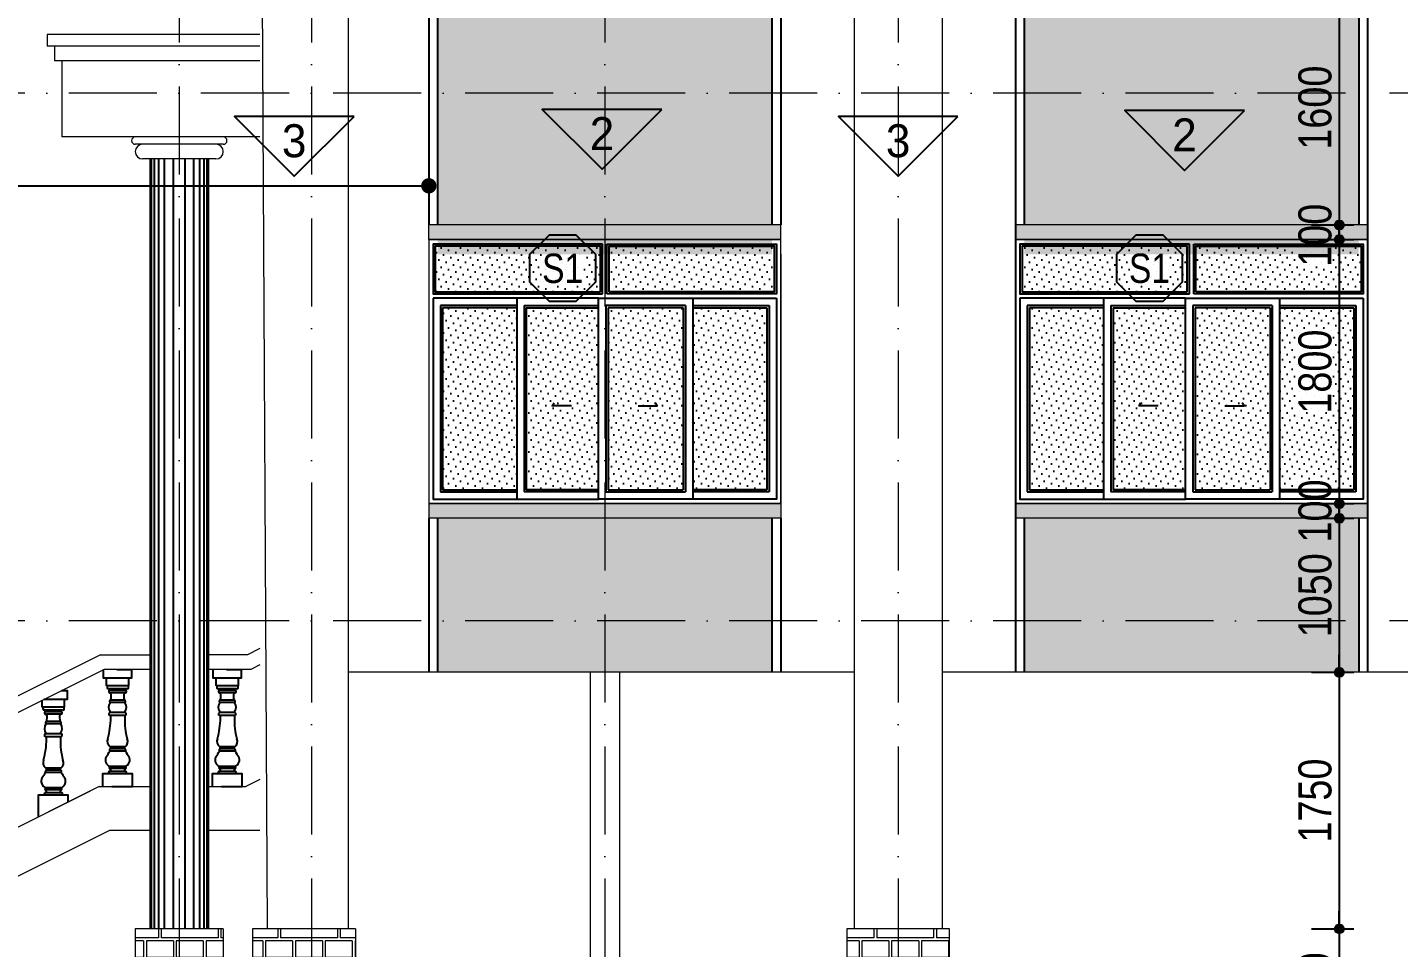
# Model space of a CAD drawing. Extents: x -1107188 to -523840, y 39692 to 514392.
# Drawn here: x -1049659 to -1040312, y 410774 to 417049 of the extents above; entities that cross this region are included whole.
import ezdxf
from ezdxf.enums import TextEntityAlignment as Align

# ---------------------------------------------------------------- set-up
doc = ezdxf.new("R2010")
doc.units = 0
doc.linetypes.add('ACAD_ISO10W100', pattern=[18, 12, -3, 0, -3])
doc.layers.get('DEFPOINTS').update_dxf_attribs({"linetype": 'CONTINUOUS'})
for name, color, linetype in [('DIM', 1, 'CONTINUOUS'), ('DOOR', 20, 'CONTINUOUS'), ('HACTH', 8, 'CONTINUOUS'), ('HATCH', 8, 'CONTINUOUS'), ('KINH 1', 142, 'CONTINUOUS'), ('TAGS', 60, 'CONTINUOUS'), ('TEXT', 7, 'CONTINUOUS')]:
    doc.layers.add(name, color=color, linetype=linetype)
for name, color, linetype, lineweight in [('HACHT', 8, 'CONTINUOUS', 5), ('NET-THAY', 2, 'CONTINUOUS', 13), ('TRUC', 24, 'CONTINUOUS', 0)]:
    doc.layers.add(name, color=color, linetype=linetype, lineweight=lineweight)
doc.styles.add('AVO', font='')
doc.styles.add('HEL-CONDENSE', font='')
doc.styles.add('VNI-HELVE-CONDENSEN', font='')
doc.styles.get('AVO').set_extended_font_data('VNI-Avo')
doc.styles.get('HEL-CONDENSE').set_extended_font_data('VNI-Helve-Condense')
doc.styles.get('VNI-HELVE-CONDENSEN').set_extended_font_data('VNI-Helve-Condense')
doc.dimstyles.new('D100', dxfattribs={"dimtxt": 225, "dimasz": 1.2, "dimexe": 100, "dimexo": 0, "dimgap": 50, "dimtad": 1, "dimdec": 0, "dimzin": 13, "dimdsep": 46, "dimtxsty": 'HEL-CONDENSE', "dimblk": 'D50', "dimcen": 0, "dimclrd": 1, "dimclre": 1, "dimclrt": 7, "dimadec": 0, "dimazin": 0, "dimtfac": 1, "dimtdec": 0, "dimtmove": 0, "dimatfit": 3, "dimldrblk": 'D50', "dimfxl": 1, "dimtolj": 1, "dimtzin": 13, "dimarcsym": 0})
pattern_1 = [(37.5, (-2374848.537, 181745.745), (-1.2000235, 36.7059928), [0, -28.956, 0, -32.385, 0, -30.95625]), (7.5, (-2374848.537, 181745.745), (33.7142462, 53.7618825), [0, -15.621, 0, -26.0985, 0, -10.00125]), (327.5, (-2374871.97, 181745.745), (59.3244278, 0.10778885), [0, -9.525, 0, -34.29, 0, -44.7675]), (317.5, (-2374871.97, 181745.745), (57.266734, 16.7196992), [0, -4.7625, 0, -22.479, 0, -25.7175])]
pattern_2 = [(82.5, (-2115125.566, 755289.09), (-70.350659, 65.896356), [0, -76, 0, -85, 0, -81.25]), (52.5, (-2115125.57, 755289.09), (-37.206876, 162.348986), [0, -41, 0, -68.5, 0, -26.25]), (12.5, (-2115169.05, 755245.605), (109.9014636, 110.301619), [0, -25, 0, -90, 0, -117.5]), (2.5, (-2115169.05, 755245.6), (75.252108, 137.313143), [0, -12.5, 0, -59, 0, -67.5])]
pattern_3 = [(180, (-2374848.54, 181445.75), (-3e-14, -270.968), [387.35, -19.05]), (180, (-2374848.54, 181331.45), (-3e-14, -270.968), [387.35, -19.05]), (180, (-2374950.14, 181310.26), (-3e-14, -270.968), [184.15, -19.05]), (180, (-2374950.14, 181195.96), (-3e-14, -270.968), [184.15, -19.05]), (270, (-2374848.54, 181445.75), (406.4, -7e-14), [114.3, -156.6672]), (270, (-2374829.5, 181445.75), (406.4, -7e-14), [114.3, -156.6672]), (270, (-2374950.14, 181310.26), (203.2, -4e-14), [114.3, -156.6672]), (270, (-2374931.09, 181310.26), (203.2, -4e-14), [114.3, -156.6672])]

# ---------------------------------------------------------------- blocks, each defined once
blk = doc.blocks.new('KH-CUADI')
at = {"layer": 'TAGS'}
blk.add_lwpolyline([(-124, 300), (-300, 124), (-300, -124), (-124, -300), (124, -300), (300, -124), (300, 124), (124, 300)], close=True, dxfattribs=at)
at = {"layer": 'TAGS', "style": 'VNI-HELVE-CONDENSEN'}
blk.add_attdef('D', text='', height=300, dxfattribs=at).set_placement((0, 0), align=Align.MIDDLE)
blk = doc.blocks.new('A$C11FB6725')
at = {"layer": 'KINH 1'}
h = blk.add_hatch(dxfattribs=at)
h.set_pattern_fill('DOTS', color=256, scale=750, angle=45, style=0)
h.set_pattern_definition([(45, (0, 0), (-16.5728, 49.71845), [0, -46.875])])
h.paths.add_polyline_path([(59.6, -459.4), (-1065.4, -459.4), (-1065.4, -769.4), (59.6, -769.4)])
h.paths.add_polyline_path([(1244.6, -459.4), (119.6, -459.4), (119.6, -769.4), (1244.6, -769.4)])
h.paths.add_polyline_path([(1194.6, -879.4), (689.6, -879.4), (689.6, -2119.4), (1194.6, -2119.4)])
h.paths.add_polyline_path([(624.6, -879.4), (113.1, -879.4), (113.1, -2119.4), (624.6, -2119.4)])
h.paths.add_polyline_path([(48.1, -879.4), (-445.4, -879.4), (-445.4, -2119.4), (48.1, -2119.4)])
h.paths.add_polyline_path([(-510.4, -879.4), (-1015.4, -879.4), (-1015.4, -2119.4), (-510.4, -2119.4)])
at = {"layer": 'DOOR'}
for p, q in [((74.6, -784.4), (74.6, -444.4)), ((104.6, -784.4), (104.6, -444.4)), ((48.1, -814.4), (-1080.4, -814.4)), ((-510.4, -814.4), (-510.4, -2184.4)), ((48.1, -814.4), (1259.6, -814.4)), ((689.6, -814.4), (689.6, -2184.4)), ((-510.4, -864.4), (-1030.4, -864.4)), ((-1030.4, -864.4), (-1030.4, -2134.4)), ((-460.4, -864.4), (-460.4, -2134.4)), ((-460.4, -864.4), (48.1, -864.4)), ((639.6, -864.4), (98.1, -864.4)), ((98.1, -864.4), (98.1, -2134.4)), ((639.6, -864.4), (639.6, -2134.4)), ((689.6, -864.4), (1209.6, -864.4)), ((1209.6, -864.4), (1209.6, -2134.4)), ((-1030.4, -2134.4), (-510.4, -2134.4)), ((48.1, -2134.4), (-460.4, -2134.4)), ((98.1, -2134.4), (639.6, -2134.4)), ((1209.6, -2134.4), (689.6, -2134.4))]:
    blk.add_line(p, q, dxfattribs=at)
at = {"layer": 'DOOR', "color": 8}
for p, q in [((-510.4, -879.4), (-1015.4, -879.4)), ((-1015.4, -879.4), (-1015.4, -2119.4)), ((-445.4, -879.4), (-445.4, -2119.4)), ((-445.4, -879.4), (48.1, -879.4)), ((624.6, -879.4), (113.1, -879.4)), ((113.1, -879.4), (113.1, -2119.4)), ((624.6, -879.4), (624.6, -2119.4)), ((689.6, -879.4), (1194.6, -879.4)), ((1194.6, -879.4), (1194.6, -2119.4)), ((-1015.4, -2119.4), (-510.4, -2119.4)), ((48.1, -2119.4), (-445.4, -2119.4)), ((113.1, -2119.4), (624.6, -2119.4)), ((1194.6, -2119.4), (689.6, -2119.4))]:
    blk.add_line(p, q, dxfattribs=at)
at = {"layer": 'DOOR'}
for points in [[(74.6, -444.4), (-1080.4, -444.4), (-1080.4, -784.4), (74.6, -784.4)], [(104.6, -444.4), (1259.6, -444.4), (1259.6, -784.4), (104.6, -784.4)], [(-1080.4, -814.4), (-1080.4, -2184.4), (48.1, -2184.4), (48.1, -814.4)], [(1259.6, -814.4), (1259.6, -2184.4), (48.1, -2184.4), (48.1, -814.4)], [(-138.1, -1548.1), (-268.5, -1548.1), (-255.2, -1527.4)], [(317.3, -1548.1), (447.7, -1548.1), (434.4, -1527.4)]]:
    blk.add_lwpolyline(points, dxfattribs=at)
at = {"layer": 'DOOR', "color": 8}
for points in [[(59.6, -769.4), (59.6, -459.4), (-1065.4, -459.4), (-1065.4, -769.4), (59.6, -769.4)], [(119.6, -769.4), (119.6, -459.4), (1244.6, -459.4), (1244.6, -769.4), (119.6, -769.4)]]:
    blk.add_lwpolyline(points, close=True, dxfattribs=at)
at = {"layer": 'NET-THAY'}
for p, q in [((-1110.4, -414.4), (1289.6, -414.4)), ((1289.6, -2214.4), (1289.6, -414.4)), ((-1110.4, -2214.4), (1289.6, -2214.4))]:
    blk.add_line(p, q, dxfattribs=at)
blk.add_lwpolyline([(-1110.4, -414.4), (-1110.4, -2214.4)], dxfattribs=at)
at = {"layer": 'TAGS', "linetype": 'Continuous'}
ref = blk.add_blockref('KH-CUADI', (-197.3, -609.5), dxfattribs=dict(at, xscale=0.75, yscale=0.75, zscale=0.75, rotation=180))
ref.add_attrib('D', 'S1', dxfattribs={"color": 7, "height": 200, "style": 'VNI-HELVE-CONDENSEN'}).set_placement((-197.3, -609.5), align=Align.MIDDLE)
blk = doc.blocks.new('D50')
at = {"layer": 'DIM'}
blk.add_hatch(color=256, dxfattribs=at).paths.add_polyline_path([(25, 0, 1), (-25, 0, 1)])
blk.add_line((25, 0), (100, 0), dxfattribs=at)
blk.add_circle((0, 0), 25, dxfattribs=at)
blk = doc.blocks.new('*D957')
at = {"layer": 'DEFPOINTS', "color": 0, "linetype": 'Continuous', "transparency": 16777216}
for p in [(-1040906.7, 417301.6), (-1040906.7, 415701.6), (-1040716.2, 415701.6)]:
    blk.add_point(p, dxfattribs=at)
at = {"layer": 'DIM', "color": 1, "linetype": 'Continuous', "lineweight": -2, "transparency": 16777216}
for p, q in [((-1040906.7, 417301.6), (-1040616.2, 417301.6)), ((-1040716.2, 417300.4), (-1040716.2, 415702.8)), ((-1040906.7, 415701.6), (-1040616.2, 415701.6))]:
    blk.add_line(p, q, dxfattribs=at)
at = {"layer": 'DIM', "color": 1, "linetype": 'Continuous', "lineweight": -2, "transparency": 16777216, "xscale": 1.199999999999999, "yscale": 1.199999999999999, "zscale": 1.199999999999999}
for p, rotation in [((-1040716.2, 417301.6), 90), ((-1040716.2, 415701.6), 270)]:
    blk.add_blockref('D50', p, dxfattribs=dict(at, rotation=rotation))
at = {"layer": 'DIM', "color": 7, "linetype": 'Continuous', "transparency": 16777216, "insert": (-1040881.1, 416501.6), "char_height": 225, "attachment_point": 5, "rotation": 90, "style": 'HEL-CONDENSE'}
blk.add_mtext('\\A1;1600', dxfattribs=at)
blk = doc.blocks.new('*D958')
at = {"layer": 'DEFPOINTS', "color": 0, "linetype": 'Continuous', "transparency": 16777216}
for p in [(-1040906.7, 415701.6), (-1040906.7, 415601.6), (-1040716.2, 415601.6)]:
    blk.add_point(p, dxfattribs=at)
at = {"layer": 'DIM', "color": 1, "linetype": 'Continuous', "lineweight": -2, "transparency": 16777216}
for p, q in [((-1040906.7, 415701.6), (-1040616.2, 415701.6)), ((-1040716.2, 415702.8), (-1040716.2, 415704)), ((-1040716.2, 415701.6), (-1040716.2, 415601.6)), ((-1040906.7, 415601.6), (-1040616.2, 415601.6)), ((-1040716.2, 415600.4), (-1040716.2, 415599.2))]:
    blk.add_line(p, q, dxfattribs=at)
at = {"layer": 'DIM', "color": 1, "linetype": 'Continuous', "lineweight": -2, "transparency": 16777216, "xscale": 1.199999999999999, "yscale": 1.199999999999999, "zscale": 1.199999999999999}
for p, rotation in [((-1040716.2, 415701.6), 270), ((-1040716.2, 415601.6), 90)]:
    blk.add_blockref('D50', p, dxfattribs=dict(at, rotation=rotation))
at = {"layer": 'DIM', "color": 7, "linetype": 'Continuous', "transparency": 16777216, "insert": (-1040881.1, 415631.6), "char_height": 225, "attachment_point": 5, "rotation": 90, "style": 'HEL-CONDENSE'}
blk.add_mtext('\\A1;100', dxfattribs=at)
blk = doc.blocks.new('*D959')
at = {"layer": 'DEFPOINTS', "color": 0, "linetype": 'Continuous', "transparency": 16777216}
for p in [(-1040906.7, 415601.6), (-1040906.7, 413801.6), (-1040716.2, 413801.6)]:
    blk.add_point(p, dxfattribs=at)
at = {"layer": 'DIM', "color": 1, "linetype": 'Continuous', "lineweight": -2, "transparency": 16777216}
for p, q in [((-1040906.7, 415601.6), (-1040616.2, 415601.6)), ((-1040716.2, 415600.4), (-1040716.2, 413802.8)), ((-1040906.7, 413801.6), (-1040616.2, 413801.6))]:
    blk.add_line(p, q, dxfattribs=at)
at = {"layer": 'DIM', "color": 1, "linetype": 'Continuous', "lineweight": -2, "transparency": 16777216, "xscale": 1.199999999999999, "yscale": 1.199999999999999, "zscale": 1.199999999999999}
for p, rotation in [((-1040716.2, 415601.6), 90), ((-1040716.2, 413801.6), 270)]:
    blk.add_blockref('D50', p, dxfattribs=dict(at, rotation=rotation))
at = {"layer": 'DIM', "color": 7, "linetype": 'Continuous', "transparency": 16777216, "insert": (-1040881.1, 414701.6), "char_height": 225, "attachment_point": 5, "rotation": 90, "style": 'HEL-CONDENSE'}
blk.add_mtext('\\A1;1800', dxfattribs=at)
blk = doc.blocks.new('*D960')
at = {"layer": 'DEFPOINTS', "color": 0, "linetype": 'Continuous', "transparency": 16777216}
for p in [(-1040906.7, 413801.6), (-1040906.7, 413701.6), (-1040716.2, 413701.6)]:
    blk.add_point(p, dxfattribs=at)
at = {"layer": 'DIM', "color": 1, "linetype": 'Continuous', "lineweight": -2, "transparency": 16777216}
for p, q in [((-1040906.7, 413801.6), (-1040616.2, 413801.6)), ((-1040716.2, 413802.8), (-1040716.2, 413804)), ((-1040716.2, 413801.6), (-1040716.2, 413701.6)), ((-1040906.7, 413701.6), (-1040616.2, 413701.6)), ((-1040716.2, 413700.4), (-1040716.2, 413699.2))]:
    blk.add_line(p, q, dxfattribs=at)
at = {"layer": 'DIM', "color": 1, "linetype": 'Continuous', "lineweight": -2, "transparency": 16777216, "xscale": 1.199999999999999, "yscale": 1.199999999999999, "zscale": 1.199999999999999}
for p, rotation in [((-1040716.2, 413801.6), 270), ((-1040716.2, 413701.6), 90)]:
    blk.add_blockref('D50', p, dxfattribs=dict(at, rotation=rotation))
at = {"layer": 'DIM', "color": 7, "linetype": 'Continuous', "transparency": 16777216, "insert": (-1040881.1, 413751.6), "char_height": 225, "attachment_point": 5, "rotation": 90, "style": 'HEL-CONDENSE'}
blk.add_mtext('\\A1;100', dxfattribs=at)
blk = doc.blocks.new('*D961')
at = {"layer": 'DEFPOINTS', "color": 0, "linetype": 'Continuous', "transparency": 16777216}
for p in [(-1040906.7, 413701.6), (-1040906.7, 412651.6), (-1040716.2, 412651.6)]:
    blk.add_point(p, dxfattribs=at)
at = {"layer": 'DIM', "color": 1, "linetype": 'Continuous', "lineweight": -2, "transparency": 16777216}
for p, q in [((-1040906.7, 413701.6), (-1040616.2, 413701.6)), ((-1040716.2, 413700.4), (-1040716.2, 412652.8)), ((-1040906.7, 412651.6), (-1040616.2, 412651.6))]:
    blk.add_line(p, q, dxfattribs=at)
at = {"layer": 'DIM', "color": 1, "linetype": 'Continuous', "lineweight": -2, "transparency": 16777216, "xscale": 1.199999999999999, "yscale": 1.199999999999999, "zscale": 1.199999999999999}
for p, rotation in [((-1040716.2, 413701.6), 90), ((-1040716.2, 412651.6), 270)]:
    blk.add_blockref('D50', p, dxfattribs=dict(at, rotation=rotation))
at = {"layer": 'DIM', "color": 7, "linetype": 'Continuous', "transparency": 16777216, "insert": (-1040881.1, 413176.6), "char_height": 225, "attachment_point": 5, "rotation": 90, "style": 'HEL-CONDENSE'}
blk.add_mtext('\\A1;1050', dxfattribs=at)
blk = doc.blocks.new('*D962')
at = {"layer": 'DEFPOINTS', "color": 0, "linetype": 'Continuous', "transparency": 16777216}
for p in [(-1040906.7, 412651.6), (-1040906.7, 410901.6), (-1040716.2, 410901.6)]:
    blk.add_point(p, dxfattribs=at)
at = {"layer": 'DIM', "color": 1, "linetype": 'Continuous', "lineweight": -2, "transparency": 16777216}
for p, q in [((-1040906.7, 412651.6), (-1040616.2, 412651.6)), ((-1040716.2, 412650.4), (-1040716.2, 410902.8)), ((-1040906.7, 410901.6), (-1040616.2, 410901.6))]:
    blk.add_line(p, q, dxfattribs=at)
at = {"layer": 'DIM', "color": 1, "linetype": 'Continuous', "lineweight": -2, "transparency": 16777216, "xscale": 1.199999999999999, "yscale": 1.199999999999999, "zscale": 1.199999999999999}
for p, rotation in [((-1040716.2, 412651.6), 90), ((-1040716.2, 410901.6), 270)]:
    blk.add_blockref('D50', p, dxfattribs=dict(at, rotation=rotation))
at = {"layer": 'DIM', "color": 7, "linetype": 'Continuous', "transparency": 16777216, "insert": (-1040881.1, 411776.6), "char_height": 225, "attachment_point": 5, "rotation": 90, "style": 'HEL-CONDENSE'}
blk.add_mtext('\\A1;1750', dxfattribs=at)
blk = doc.blocks.new('*D963')
at = {"layer": 'DEFPOINTS', "color": 0, "linetype": 'Continuous', "transparency": 16777216}
for p in [(-1040906.7, 410901.6), (-1040806.7, 410151.6), (-1040716.2, 410151.6)]:
    blk.add_point(p, dxfattribs=at)
at = {"layer": 'DIM', "color": 1, "linetype": 'Continuous', "lineweight": -2, "transparency": 16777216}
for p, q in [((-1040906.7, 410901.6), (-1040616.2, 410901.6)), ((-1040716.2, 410900.4), (-1040716.2, 410152.8)), ((-1040806.7, 410151.6), (-1040616.2, 410151.6))]:
    blk.add_line(p, q, dxfattribs=at)
at = {"layer": 'DIM', "color": 1, "linetype": 'Continuous', "lineweight": -2, "transparency": 16777216, "xscale": 1.199999999999999, "yscale": 1.199999999999999, "zscale": 1.199999999999999}
for p, rotation in [((-1040716.2, 410901.6), 90), ((-1040716.2, 410151.6), 270)]:
    blk.add_blockref('D50', p, dxfattribs=dict(at, rotation=rotation))
at = {"layer": 'DIM', "color": 7, "linetype": 'Continuous', "transparency": 16777216, "insert": (-1040881.1, 410526.6), "char_height": 225, "attachment_point": 5, "rotation": 90, "style": 'HEL-CONDENSE'}
blk.add_mtext('\\A1;750', dxfattribs=at)
blk = doc.blocks.new('TUONG-NAM')
at = {"layer": 'TAGS'}
blk.add_lwpolyline([(-453, -453), (453, -453), (0, 0)], close=True, dxfattribs=at)
at = {"layer": 'TAGS', "linetype": 'Continuous', "style": 'AVO'}
blk.add_attdef('KH-TUONG', text='', height=250, dxfattribs=at).set_placement((0, -269), align=Align.MIDDLE_CENTER)

msp = doc.modelspace()

# ---------------------------------------------------------------- hatches: boundary and pattern name
at = {"layer": 'DIM', "linetype": 'ByBlock'}
msp.add_hatch(color=1, dxfattribs=at).paths.add_polyline_path([(-1046870.127, 415968.741, 1), (-1046974.647, 415968.741, 1)])
at = {"layer": 'HACHT'}
h = msp.add_hatch(dxfattribs=at)
h.set_pattern_fill('AR-BRELM', color=256, scale=2, angle=180, style=0)
h.set_pattern_definition(pattern_3)
h.paths.add_polyline_path([(-1048323.323, 410901.638), (-1048723.323, 410901.638), (-1048723.323, 410301.638), (-1048323.323, 410301.638)])
h.paths.add_polyline_path([(-1048323.323, 410301.638), (-1048723.323, 410301.638), (-1048723.323, 410151.638), (-1048323.323, 410151.638)])
h.paths.add_polyline_path([(-1048923.323, 410901.638), (-1048923.323, 410301.638), (-1048723.323, 410301.638), (-1048723.323, 410901.638)])
h.paths.add_polyline_path([(-1048923.323, 410301.638), (-1048923.323, 410151.638), (-1048723.323, 410151.638), (-1048723.323, 410301.638)])
h = msp.add_hatch(dxfattribs=at)
h.set_pattern_fill('AR-BRELM', color=256, scale=2, angle=180, style=0)
h.set_pattern_definition(pattern_3)
h.paths.add_polyline_path([(-1048123.323, 410901.638), (-1048123.323, 410301.638), (-1047773.323, 410301.638), (-1047773.323, 410901.638)])
h.paths.add_polyline_path([(-1047423.323, 410301.638), (-1047423.323, 410901.638), (-1047773.323, 410901.638), (-1047773.323, 410301.638)])
h.paths.add_polyline_path([(-1047423.323, 410151.638), (-1047423.323, 410301.638), (-1047773.323, 410301.638), (-1047773.323, 410151.638)])
h.paths.add_polyline_path([(-1048123.323, 410301.638), (-1048123.323, 410151.638), (-1047773.323, 410151.638), (-1047773.323, 410301.638)])
h = msp.add_hatch(dxfattribs=at)
h.set_pattern_fill('AR-BRELM', color=256, scale=2, angle=180, style=0)
h.set_pattern_definition(pattern_3)
h.paths.add_polyline_path([(-1044073.323, 410301.638), (-1044073.323, 410151.638), (-1043723.323, 410151.638), (-1043723.323, 410301.638)])
h.paths.add_polyline_path([(-1044073.323, 410901.638), (-1044073.323, 410301.638), (-1043723.323, 410301.638), (-1043723.323, 410901.638)])
h.paths.add_polyline_path([(-1043373.323, 410301.638), (-1043373.323, 410901.638), (-1043723.323, 410901.638), (-1043723.323, 410301.638)])
h.paths.add_polyline_path([(-1043373.323, 410151.638), (-1043373.323, 410301.638), (-1043723.323, 410301.638), (-1043723.323, 410151.638)])
at = {"layer": 'HACTH'}
h = msp.add_hatch(dxfattribs=at)
h.set_pattern_fill('AR-SAND', color=256, scale=50, angle=45, style=0)
h.set_pattern_definition(pattern_2)
h.paths.add_polyline_path([(-1045723.323, 420201.638), (-1046863.323, 420201.638), (-1046863.323, 419101.638), (-1045723.323, 419101.638)])
h.paths.add_polyline_path([(-1044583.323, 420201.638), (-1045723.323, 420201.638), (-1045723.323, 419101.638), (-1044583.323, 419101.638)])
h.paths.add_polyline_path([(-1044583.318, 417301.638), (-1045723.323, 417301.638), (-1045723.323, 416601.638), (-1044583.32, 416601.638)])
h.paths.add_polyline_path([(-1045723.323, 417301.638), (-1046863.318, 417301.638), (-1046863.32, 416601.638), (-1045723.323, 416601.638)])
h.paths.add_polyline_path([(-1045723.323, 416601.638), (-1046863.32, 416601.638), (-1046863.323, 415501.638), (-1045723.323, 415501.638)])
h.paths.add_polyline_path([(-1044583.32, 416601.638), (-1045723.323, 416601.638), (-1045723.323, 415501.638), (-1044583.323, 415501.638)])
h.paths.add_polyline_path([(-1044583.323, 413701.638), (-1045723.323, 413701.638), (-1045723.323, 413001.638), (-1044583.323, 413001.638)])
h.paths.add_polyline_path([(-1045723.323, 413701.638), (-1046863.323, 413701.638), (-1046863.323, 413001.638), (-1045723.323, 413001.638)])
h.paths.add_polyline_path([(-1045723.323, 413001.638), (-1046863.323, 413001.638), (-1046863.323, 412651.638), (-1045723.323, 412651.638)])
h.paths.add_polyline_path([(-1044583.323, 413001.638), (-1045723.323, 413001.638), (-1045723.323, 412651.638), (-1044583.323, 412651.638)])
h = msp.add_hatch(dxfattribs=at)
h.set_pattern_fill('AR-SAND', color=256, scale=50, angle=45, style=0)
h.set_pattern_definition(pattern_2)
h.paths.add_polyline_path([(-1040583.323, 413001.638), (-1042863.323, 413001.638), (-1042863.323, 412651.638), (-1040583.323, 412651.638)])
h.paths.add_polyline_path([(-1040583.323, 413701.638), (-1042863.323, 413701.638), (-1042863.323, 413001.638), (-1040583.323, 413001.638)])
h.paths.add_polyline_path([(-1040583.32, 416601.638), (-1042863.32, 416601.638), (-1042863.323, 415501.638), (-1040583.323, 415501.638)])
h.paths.add_polyline_path([(-1040583.318, 417301.638), (-1042863.318, 417301.638), (-1042863.32, 416601.638), (-1040583.32, 416601.638)])
h.paths.add_polyline_path([(-1040583.323, 420201.638), (-1042863.323, 420201.638), (-1042863.323, 419101.638), (-1040583.323, 419101.638)])
at = {"layer": 'HATCH'}
h = msp.add_hatch(dxfattribs=at)
h.set_pattern_fill('AR-SAND', color=256, scale=0.75, style=0)
h.set_pattern_definition(pattern_1)
h.paths.add_polyline_path([(-1046923.323, 415701.638), (-1044523.323, 415701.638), (-1044523.323, 415601.638), (-1046923.323, 415601.638)])
h = msp.add_hatch(dxfattribs=at)
h.set_pattern_fill('AR-SAND', color=256, scale=0.75, style=0)
h.set_pattern_definition(pattern_1)
h.paths.add_polyline_path([(-1042923.323, 415701.638), (-1040523.323, 415701.638), (-1040523.323, 415601.638), (-1042923.323, 415601.638)])
h = msp.add_hatch(dxfattribs=at)
h.set_pattern_fill('AR-SAND', color=256, scale=0.75, style=0)
h.set_pattern_definition(pattern_1)
h.paths.add_polyline_path([(-1046923.323, 413801.638), (-1044523.323, 413801.638), (-1044523.323, 413701.638), (-1046923.323, 413701.638)])
h = msp.add_hatch(dxfattribs=at)
h.set_pattern_fill('AR-SAND', color=256, scale=0.75, style=0)
h.set_pattern_definition(pattern_1)
h.paths.add_polyline_path([(-1042923.323, 413801.638), (-1040523.323, 413801.638), (-1040523.323, 413701.638), (-1042923.323, 413701.638)])

# ---------------------------------------------------------------- linework, layer by layer
for p, q in [((-1046923.323, 420201.638), (-1046923.323, 415701.638)), ((-1044523.323, 420201.638), (-1044523.323, 415701.638)), ((-1042923.323, 420201.638), (-1042923.323, 412651.638)), ((-1040523.323, 420201.638), (-1040523.323, 412651.638)), ((-1046863.318, 417301.638), (-1046863.323, 415701.638)), ((-1044583.318, 417301.638), (-1044583.323, 415701.638)), ((-1042863.318, 417301.638), (-1042863.323, 415701.638)), ((-1040583.318, 417301.638), (-1040583.323, 415701.638)), ((-1048813.323, 410901.638), (-1048813.323, 416151.638)), ((-1048793.323, 410901.638), (-1048793.323, 416151.638)), ((-1048763.323, 410901.638), (-1048763.323, 416151.638)), ((-1048723.323, 410901.638), (-1048723.323, 416151.638)), ((-1048663.323, 410901.638), (-1048663.323, 416151.638)), ((-1048583.323, 410901.638), (-1048583.323, 416151.638)), ((-1048523.323, 410901.638), (-1048523.323, 416151.638)), ((-1048483.323, 410901.638), (-1048483.323, 416151.638)), ((-1048453.323, 410901.638), (-1048453.323, 416151.638)), ((-1048433.323, 410901.638), (-1048433.323, 416151.638)), ((-1046923.323, 413701.638), (-1046923.323, 412651.638)), ((-1046863.323, 413701.638), (-1046863.323, 412651.638)), ((-1044583.323, 413701.638), (-1044583.323, 412651.638)), ((-1044523.323, 413701.638), (-1044523.323, 412651.638)), ((-1042863.323, 413701.638), (-1042863.323, 412651.638)), ((-1040583.323, 413701.638), (-1040583.323, 412651.638)), ((-1048997.068, 412377.365), (-1049091.59, 412377.365)), ((-1048249.476, 412377.365), (-1048343.997, 412377.365)), ((-1048991.641, 412357.06), (-1049097.017, 412357.06)), ((-1049090.017, 412341.123), (-1049090.017, 412341.123)), ((-1048244.048, 412357.06), (-1048349.424, 412357.06)), ((-1048342.424, 412341.123), (-1048342.424, 412341.123)), ((-1049429.516, 412211.901), (-1049534.893, 412211.901)), ((-1049434.944, 412232.206), (-1049529.465, 412232.206)), ((-1049527.893, 412195.964), (-1049527.893, 412195.964)), ((-1048990.468, 412113.226), (-1049097.189, 412113.226)), ((-1048992.084, 412143.158), (-1049095.573, 412143.158)), ((-1048992.084, 412129.364), (-1049095.573, 412129.364)), ((-1048242.876, 412113.226), (-1048349.597, 412113.226)), ((-1048244.492, 412143.158), (-1048347.981, 412143.158)), ((-1048244.492, 412129.364), (-1048347.981, 412129.364)), ((-1049429.96, 411997.999), (-1049533.449, 411997.999)), ((-1049429.96, 411984.205), (-1049533.449, 411984.205)), ((-1049428.344, 411968.068), (-1049535.065, 411968.068))]:
    msp.add_line(p, q, dxfattribs=at)
at = {"layer": 'HATCH', "ltscale": 100}
for p, q in [((-1049119.329, 412558.467), (-1049119.329, 412611.584)), ((-1049104.639, 412558.467), (-1049119.329, 412558.467)), ((-1048980.28, 412558.467), (-1049103.869, 412558.467)), ((-1048969.329, 412558.467), (-1048980.28, 412558.467)), ((-1048969.329, 412611.584), (-1048969.329, 412558.467)), ((-1048371.736, 412558.467), (-1048371.736, 412611.584)), ((-1048357.047, 412558.467), (-1048371.736, 412558.467)), ((-1048232.688, 412558.467), (-1048356.276, 412558.467)), ((-1048221.736, 412558.467), (-1048232.688, 412558.467)), ((-1048221.736, 412611.584), (-1048221.736, 412558.467)), ((-1049557.205, 412413.308), (-1049557.205, 412460.928)), ((-1049407.205, 412466.425), (-1049407.205, 412413.308)), ((-1048981.973, 412539.509), (-1049104.174, 412539.509)), ((-1048985.886, 412527.415), (-1049102.772, 412527.415)), ((-1048996.958, 412461.005), (-1049091.7, 412461.005)), ((-1048991.125, 412510.893), (-1049089.793, 412510.893)), ((-1048234.381, 412539.509), (-1048356.582, 412539.509)), ((-1048238.293, 412527.415), (-1048355.18, 412527.415)), ((-1048249.366, 412461.005), (-1048344.107, 412461.005)), ((-1048243.532, 412510.893), (-1048342.2, 412510.893)), ((-1049542.515, 412413.308), (-1049557.205, 412413.308)), ((-1049419.849, 412394.35), (-1049542.05, 412394.35)), ((-1049418.156, 412413.308), (-1049541.744, 412413.308)), ((-1049423.761, 412382.256), (-1049540.648, 412382.256)), ((-1049429.001, 412365.734), (-1049527.669, 412365.734)), ((-1049407.205, 412413.308), (-1049418.156, 412413.308)), ((-1048993.784, 412444.749), (-1049094.874, 412444.749)), ((-1048246.191, 412444.749), (-1048347.281, 412444.749)), ((-1049431.66, 412299.59), (-1049532.75, 412299.59)), ((-1049434.834, 412315.846), (-1049529.575, 412315.846)), ((-1049097.017, 412357.06), (-1049097.017, 412357.06)), ((-1049090.017, 412341.123), (-1049090.017, 412357.06)), ((-1048994.902, 412357.06), (-1048994.902, 412341.123)), ((-1048991.641, 412357.06), (-1048991.641, 412357.06)), ((-1048991.641, 412357.06), (-1048991.641, 412357.06)), ((-1048349.424, 412357.06), (-1048349.424, 412357.06)), ((-1048342.424, 412341.123), (-1048342.424, 412357.06)), ((-1048247.31, 412357.06), (-1048247.31, 412341.123)), ((-1048244.048, 412357.06), (-1048244.048, 412357.06)), ((-1048244.048, 412357.06), (-1048244.048, 412357.06)), ((-1049534.893, 412211.901), (-1049534.893, 412211.901)), ((-1049527.893, 412195.964), (-1049527.893, 412211.901)), ((-1049432.778, 412211.901), (-1049432.778, 412195.964)), ((-1049429.516, 412211.901), (-1049429.516, 412211.901)), ((-1049429.516, 412211.901), (-1049429.516, 412211.901)), ((-1049097.618, 411994.64), (-1049099.887, 411994.64)), ((-1048990.04, 411994.64), (-1049097.618, 411994.64)), ((-1049096.398, 412005.151), (-1049096.398, 412008.655)), ((-1048991.259, 412008.655), (-1049096.398, 412008.655)), ((-1048991.259, 412005.151), (-1048991.259, 412008.655)), ((-1048990.04, 411994.64), (-1048987.77, 411994.64)), ((-1048350.025, 411994.64), (-1048352.295, 411994.64)), ((-1048242.447, 411994.64), (-1048350.025, 411994.64)), ((-1048348.806, 412005.151), (-1048348.806, 412008.655)), ((-1048243.667, 412008.655), (-1048348.806, 412008.655)), ((-1048243.667, 412005.151), (-1048243.667, 412008.655)), ((-1048242.447, 411994.64), (-1048240.178, 411994.64)), ((-1049144.329, 411920.733), (-1049144.329, 411961.586)), ((-1049144.329, 411961.586), (-1048944.329, 411961.586)), ((-1049104.591, 411962.359), (-1049104.591, 411965.113)), ((-1049099.887, 411975.624), (-1049097.618, 411975.624)), ((-1048990.086, 411975.624), (-1049097.618, 411975.624)), ((-1048987.77, 411975.624), (-1048990.04, 411975.624)), ((-1048983.067, 411961.586), (-1048983.067, 411965.113)), ((-1048944.329, 411961.586), (-1048944.329, 411871.584)), ((-1048396.736, 411920.733), (-1048396.736, 411961.586)), ((-1048396.736, 411961.586), (-1048196.736, 411961.586)), ((-1048356.998, 411962.359), (-1048356.998, 411965.113)), ((-1048352.295, 411975.624), (-1048350.025, 411975.624)), ((-1048242.493, 411975.624), (-1048350.025, 411975.624)), ((-1048240.178, 411975.624), (-1048242.447, 411975.624)), ((-1048235.474, 411961.586), (-1048235.474, 411965.113)), ((-1048196.736, 411961.586), (-1048196.736, 411871.584)), ((-1049582.205, 411816.427), (-1049382.205, 411816.427)), ((-1049542.466, 411817.2), (-1049542.466, 411819.955)), ((-1049535.494, 411849.481), (-1049537.763, 411849.481)), ((-1049537.763, 411830.466), (-1049535.494, 411830.466)), ((-1049427.915, 411849.481), (-1049535.494, 411849.481)), ((-1049427.961, 411830.466), (-1049535.494, 411830.466)), ((-1049534.274, 411859.992), (-1049534.274, 411863.496)), ((-1049429.135, 411863.496), (-1049534.274, 411863.496)), ((-1049429.135, 411859.992), (-1049429.135, 411863.496)), ((-1049427.915, 411849.481), (-1049425.646, 411849.481)), ((-1049425.646, 411830.466), (-1049427.915, 411830.466)), ((-1049420.942, 411816.427), (-1049420.942, 411819.955)), ((-1049382.205, 411816.427), (-1049382.205, 411765.804))]:
    msp.add_line(p, q, dxfattribs=at)
for points in [[(-1049048.431, 412671.584), (-1048949.329, 412671.584), (-1048949.329, 412611.584), (-1049139.328, 412611.584), (-1049139.328, 412669.866)], [(-1048300.839, 412671.584), (-1048201.737, 412671.584), (-1048201.737, 412611.584), (-1048391.736, 412611.584), (-1048391.736, 412669.866)], [(-1049426.21, 412526.425), (-1049387.205, 412526.425), (-1049387.205, 412466.425), (-1049546.21, 412466.425)], [(-1049144.329, 411871.584), (-1049144.329, 411961.586), (-1048944.329, 411961.586), (-1048944.329, 411871.584), (-1049083.184, 411871.584)], [(-1048396.736, 411871.584), (-1048396.736, 411961.586), (-1048196.736, 411961.586), (-1048196.736, 411871.584), (-1048335.591, 411871.584)], [(-1049582.205, 411665.804), (-1049582.205, 411816.427), (-1049382.205, 411816.427), (-1049382.205, 411765.804)]]:
    msp.add_lwpolyline(points, dxfattribs=at)
for centre, radius, start, end in [((-1049106.135, 412548.979), 9.605, 81.040631, 278.959369), ((-1048978.784, 412548.979), 9.605, 261.040631, 98.959369), ((-1048358.543, 412548.979), 9.605, 81.040631, 278.959369), ((-1048231.192, 412548.979), 9.605, 261.040631, 98.959369), ((-1049093.663, 412521.212), 11.021, 145.7449921, 290.5575887), ((-1049103.729, 412533.45), 6.11, 279.0074478, 98.5710373), ((-1049089.043, 412452.048), 9.342, 106.5212, 231.380323), ((-1049165.971, 412488.824), 79.31, 339.4660441, 16.1565114), ((-1048922.687, 412488.824), 79.31, 163.8434886, 200.5339559), ((-1048994.995, 412521.212), 11.021, 249.4424113, 34.2550079), ((-1048999.615, 412452.048), 9.342, 308.619677, 73.4788), ((-1048984.929, 412533.45), 6.11, 81.4289627, 260.9925522), ((-1048346.07, 412521.212), 11.021, 145.7449921, 290.5575887), ((-1048356.136, 412533.45), 6.11, 279.0074478, 98.5710373), ((-1048341.451, 412452.048), 9.342, 106.5212, 231.380323), ((-1048418.378, 412488.824), 79.31, 339.4660441, 16.1565114), ((-1048175.094, 412488.824), 79.31, 163.8434886, 200.5339559), ((-1048247.402, 412521.212), 11.021, 249.4424113, 34.2550079), ((-1048252.022, 412452.048), 9.342, 308.619677, 73.4788), ((-1048237.337, 412533.45), 6.11, 81.4289627, 260.9925522), ((-1049544.011, 412403.82), 9.605, 81.040631, 278.959369), ((-1049531.539, 412376.053), 11.021, 145.7449921, 290.5575887), ((-1049541.604, 412388.291), 6.11, 279.0074478, 98.5710373), ((-1049603.847, 412343.665), 79.31, 339.4660441, 16.1565114), ((-1049360.563, 412343.665), 79.31, 163.8434886, 200.5339559), ((-1049432.871, 412376.053), 11.021, 249.4424113, 34.2550079), ((-1049422.805, 412388.291), 6.11, 81.4289627, 260.9925522), ((-1049416.66, 412403.82), 9.605, 261.040631, 98.959369), ((-1049050.402, 412412.749), 54.789, 144.2625573, 219.8084955), ((-1049094.023, 412367.137), 10.513, 76.6174217, 253.4510612), ((-1049037.131, 412413.09), 53.677, 318.2753561, 36.1437704), ((-1048994.635, 412367.137), 10.513, 286.5489388, 103.3825783), ((-1048302.809, 412412.749), 54.789, 144.2625573, 219.8084955), ((-1048346.43, 412367.137), 10.513, 76.6174217, 253.4510612), ((-1048289.538, 412413.09), 53.677, 318.2753561, 36.1437704), ((-1048247.043, 412367.137), 10.513, 286.5489388, 103.3825783), ((-1049488.277, 412267.59), 54.789, 144.2625573, 219.8084955), ((-1049526.919, 412306.889), 9.342, 106.5212, 231.380323), ((-1049475.006, 412267.931), 53.677, 318.2753561, 36.1437704), ((-1049437.49, 412306.889), 9.342, 308.619677, 73.4788), ((-1049741.328, 412360.503), 651.6, 345.5813187, 358.2955877), ((-1048547.393, 412320.408), 447.989, 177.3497594, 195.8237065), ((-1048993.736, 412360.503), 651.6, 345.5813187, 358.2955877), ((-1047799.8, 412320.408), 447.989, 177.3497594, 195.8237065), ((-1050179.204, 412215.344), 651.6, 345.5813187, 358.2955877), ((-1049531.898, 412221.979), 10.513, 76.6174217, 253.4510612), ((-1049432.511, 412221.979), 10.513, 286.5489388, 103.3825783), ((-1048985.268, 412175.249), 447.989, 177.3497594, 195.8237065), ((-1049070.963, 412179.218), 43.657, 154.1526134, 235.686764), ((-1049017.695, 412179.218), 43.657, 304.313236, 25.8473866), ((-1048323.37, 412179.218), 43.657, 154.1526134, 235.686764), ((-1048270.102, 412179.218), 43.657, 304.313236, 25.8473866), ((-1049549.486, 412387.889), 529.161, 323.8710337, 328.7312947), ((-1049088.147, 412120.471), 11.586, 129.8623275, 218.7004174), ((-1049096.492, 412136.261), 6.958, 277.583686, 82.416314), ((-1048991.166, 412136.261), 6.958, 97.583686, 262.416314), ((-1048999.51, 412120.471), 11.586, 321.2995826, 50.1376725), ((-1048538.172, 412387.889), 529.161, 211.2687053, 216.1289663), ((-1048801.893, 412387.889), 529.161, 323.8710337, 328.7312947), ((-1048340.555, 412120.471), 11.586, 129.8623275, 218.7004174), ((-1048348.899, 412136.261), 6.958, 277.583686, 82.416314), ((-1048243.573, 412136.261), 6.958, 97.583686, 262.416314), ((-1048251.918, 412120.471), 11.586, 321.2995826, 50.1376725), ((-1047790.579, 412387.889), 529.161, 211.2687053, 216.1289663), ((-1049508.839, 412034.059), 43.657, 154.1526134, 235.686764), ((-1049526.023, 411975.312), 11.586, 129.8623274, 218.7004174), ((-1049534.367, 411991.102), 6.958, 277.583686, 82.416314), ((-1049429.042, 411991.102), 6.958, 97.583686, 262.416314), ((-1049455.571, 412034.059), 43.657, 304.313236, 25.8473866), ((-1049437.386, 411975.312), 11.586, 321.2995826, 50.1376726), ((-1049076.977, 412054.601), 49.882, 154.7328448, 247.0863122), ((-1049094.877, 411998.812), 6.519, 103.4923439, 219.7810576), ((-1049100.572, 411985.132), 9.956, 287.2611559, 72.7388441), ((-1048987.085, 411985.132), 9.956, 107.2611559, 252.7388441), ((-1049010.681, 412054.601), 49.882, 292.9136878, 25.2671552), ((-1048992.78, 411998.812), 6.519, 320.2189424, 76.5076561), ((-1048329.384, 412054.601), 49.882, 154.7328448, 247.0863122), ((-1048347.285, 411998.812), 6.519, 103.4923439, 219.7810576), ((-1048352.98, 411985.132), 9.956, 287.2611559, 72.7388441), ((-1048239.493, 411985.132), 9.956, 107.2611559, 252.7388441), ((-1048263.088, 412054.601), 49.882, 292.9136878, 25.2671552), ((-1048245.188, 411998.812), 6.519, 320.2189424, 76.5076561), ((-1049514.853, 411909.442), 49.882, 154.7328448, 247.0863122), ((-1049987.362, 412242.73), 529.161, 323.8710337, 328.7312947), ((-1049448.556, 411909.442), 49.882, 292.9136878, 25.2671552), ((-1048976.047, 412242.73), 529.161, 211.2687053, 216.1289663), ((-1049098.73, 411968.799), 6.923, 99.6260367, 212.1585941), ((-1048988.928, 411968.799), 6.923, 327.8414059, 80.3739633), ((-1048351.137, 411968.799), 6.923, 99.6260367, 212.1585941), ((-1048241.335, 411968.799), 6.923, 327.8414059, 80.3739633), ((-1049536.605, 411823.64), 6.923, 99.6260367, 212.1585941), ((-1049532.753, 411853.653), 6.519, 103.4923439, 219.7810576), ((-1049538.448, 411839.974), 9.956, 287.2611559, 72.7388441), ((-1049424.961, 411839.974), 9.956, 107.2611559, 252.7388441), ((-1049430.656, 411853.653), 6.519, 320.2189424, 76.5076561), ((-1049426.804, 411823.64), 6.923, 327.8414059, 80.3739633)]:
    msp.add_arc(centre, radius, start, end, dxfattribs=at)
at = {"layer": 'NET-THAY'}
for p, q in [((-1048073.323, 420201.638), (-1048023.323, 410901.638)), ((-1048073.323, 420201.638), (-1048023.323, 410901.638)), ((-1047473.323, 420201.638), (-1047473.323, 410901.638)), ((-1044023.323, 420201.638), (-1044023.323, 410901.638)), ((-1043423.323, 420201.638), (-1043423.323, 410901.638)), ((-1049523.323, 417001.638), (-1049523.323, 416921.638)), ((-1049473.323, 416921.638), (-1049473.323, 416821.638)), ((-1049423.323, 416821.638), (-1049423.323, 416301.638)), ((-1048823.323, 416151.638), (-1048823.323, 410901.638)), ((-1048823.323, 416151.638), (-1048823.323, 410901.638)), ((-1048423.323, 416151.638), (-1048423.323, 410901.638)), ((-1048423.323, 416151.638), (-1048423.323, 410901.638)), ((-1044523.323, 415701.638), (-1046923.323, 415701.638)), ((-1046923.323, 415601.638), (-1046923.323, 415701.638)), ((-1044523.323, 415601.638), (-1044523.323, 415701.638)), ((-1040523.323, 415701.638), (-1042923.323, 415701.638)), ((-1042923.323, 415701.638), (-1042923.318, 415601.638)), ((-1040523.323, 415701.638), (-1040523.318, 415601.638)), ((-1044523.323, 415601.638), (-1046923.323, 415601.638)), ((-1040523.323, 415601.638), (-1042923.323, 415601.638)), ((-1046923.323, 415501.638), (-1046923.323, 413701.638)), ((-1044523.323, 415501.638), (-1044523.323, 413701.638)), ((-1042923.323, 415501.638), (-1042923.323, 413701.638)), ((-1040523.323, 415501.638), (-1040523.323, 413701.638)), ((-1044523.323, 413801.638), (-1046923.323, 413801.638)), ((-1040523.323, 413801.638), (-1042923.323, 413801.638)), ((-1042923.318, 413801.638), (-1042923.323, 413701.638)), ((-1040523.323, 413701.638), (-1040523.323, 413801.638)), ((-1044523.323, 413701.638), (-1046923.323, 413701.638)), ((-1040523.323, 413701.638), (-1042923.323, 413701.638)), ((-1049159.391, 412771.638), (-1052223.323, 411239.672)), ((-1049159.391, 412771.638), (-1048823.323, 412771.638)), ((-1048159.391, 412771.638), (-1048423.323, 412771.638)), ((-1048073.323, 412814.672), (-1048159.391, 412771.638)), ((-1049135.784, 412671.638), (-1052223.323, 411127.868)), ((-1048823.323, 412671.638), (-1049135.784, 412671.638)), ((-1047473.323, 412651.638), (-1047473.323, 410901.638)), ((-1044023.323, 412651.638), (-1047473.323, 412651.638)), ((-1045823.323, 412651.638), (-1045823.323, 410401.638)), ((-1045623.323, 412651.638), (-1045623.323, 410401.638)), ((-1040023.323, 412651.638), (-1043423.323, 412651.638)), ((-1048073.323, 411920.245), (-1048170.537, 411871.638)), ((-1049170.537, 411871.638), (-1052223.323, 410345.245)), ((-1049231.682, 411841.065), (-1052223.323, 410345.245)), ((-1049170.537, 411871.638), (-1048823.323, 411871.638)), ((-1049170.537, 411871.638), (-1048823.323, 411871.638)), ((-1048423.323, 411871.638), (-1048170.537, 411871.638)), ((-1048923.323, 410901.638), (-1048923.323, 410301.638)), ((-1048323.323, 410901.638), (-1048923.323, 410901.638)), ((-1048923.323, 410901.638), (-1048923.323, 410151.638)), ((-1048323.323, 410901.638), (-1048923.323, 410901.638)), ((-1048323.323, 410901.638), (-1048323.323, 410301.638)), ((-1048323.323, 410901.638), (-1048323.323, 410151.638)), ((-1048123.323, 410901.638), (-1048123.323, 410301.638)), ((-1047423.323, 410901.638), (-1048123.323, 410901.638)), ((-1048123.323, 410901.638), (-1048123.323, 410151.638)), ((-1047423.323, 410901.638), (-1048123.323, 410901.638)), ((-1047423.323, 410901.638), (-1047423.323, 410151.638)), ((-1047423.323, 410901.638), (-1047423.323, 410151.638)), ((-1043498.323, 410901.638), (-1043948.323, 410901.638))]:
    msp.add_line(p, q, dxfattribs=at)
for points in [[(-1048073.323, 417001.638), (-1049523.323, 417001.638)], [(-1048073.323, 416921.638), (-1049523.323, 416921.638)], [(-1048073.323, 416821.638), (-1049473.323, 416821.638)], [(-1048073.323, 416301.638), (-1049423.323, 416301.638)], [(-1048323.323, 416251.638), (-1048923.323, 416251.638)], [(-1048373.323, 416151.638), (-1048873.323, 416151.638)], [(-1048073.323, 412702.868), (-1048135.784, 412671.638), (-1048423.323, 412671.638)], [(-1048823.323, 411571.638), (-1049099.717, 411571.638), (-1051939.717, 410151.638)], [(-1048073.323, 411571.638), (-1048423.323, 411571.638)], [(-1043373.323, 410151.638), (-1043373.323, 410901.638), (-1044073.323, 410901.638), (-1044073.323, 410151.638)]]:
    msp.add_lwpolyline(points, dxfattribs=at)
for centre, radius, start, end in [((-1048923.323, 416276.638), 25, 90, 270), ((-1048323.323, 416276.638), 25, 270, 90), ((-1048873.323, 416201.638), 50, 90, 270), ((-1048373.323, 416201.638), 50, 270, 90)]:
    msp.add_arc(centre, radius, start, end, dxfattribs=at)
at = {"layer": 'TEXT'}
msp.add_line((-1049836.254, 415969.069), (-1046923.323, 415969.069), dxfattribs=at)
at = {"layer": 'TRUC', "linetype": 'ACAD_ISO10W100', "ltscale": 50}
for p, q in [((-1031673.724, 416601.638), (-1052743.068, 416601.638)), ((-1031673.724, 413001.638), (-1052743.068, 413001.638))]:
    msp.add_line(p, q, dxfattribs=at)
for points in [[(-1048623.323, 423845.819), (-1048623.323, 409588.761)], [(-1047723.323, 423845.819), (-1047723.323, 409588.761)], [(-1045723.323, 423845.819), (-1045723.323, 409588.761)], [(-1043723.323, 423845.819), (-1043723.323, 409588.761)]]:
    msp.add_lwpolyline(points, dxfattribs=at)

# ---------------------------------------------------------------- block references
at = {"layer": 'DOOR'}
for p in [(-1045812.942, 416015.996), (-1041812.942, 416015.996)]:
    msp.add_blockref('A$C11FB6725', p, dxfattribs=at)
at = {"layer": 'TAGS', "linetype": 'Continuous'}
ref = msp.add_blockref('TUONG-NAM', (-1045741.673, 416082.351), dxfattribs=dict(at, xscale=0.8999999999068677, yscale=0.9000000000232831, zscale=0.9, rotation=180))
ref.add_attrib('KH-TUONG', '2', dxfattribs={"color": 7, "linetype": 'Continuous', "height": 225, "style": 'AVO'}).set_placement((-1045742.117, 416324.705), align=Align.MIDDLE_CENTER)
ref = msp.add_blockref('TUONG-NAM', (-1041771.241, 416073.553), dxfattribs=dict(at, xscale=0.8999999999068677, yscale=0.9000000000232831, zscale=0.9, rotation=180))
ref.add_attrib('KH-TUONG', '2', dxfattribs={"color": 7, "linetype": 'Continuous', "height": 225, "style": 'AVO'}).set_placement((-1041771.685, 416315.907), align=Align.MIDDLE_CENTER)
ref = msp.add_blockref('TUONG-NAM', (-1047839.987, 416033.732), dxfattribs=dict(at, xscale=0.8999999999068677, yscale=0.9000000000232831, zscale=0.9, rotation=180))
ref.add_attrib('KH-TUONG', '3', dxfattribs={"color": 7, "linetype": 'Continuous', "height": 225, "style": 'AVO'}).set_placement((-1047840.432, 416276.085), align=Align.MIDDLE_CENTER)
ref = msp.add_blockref('TUONG-NAM', (-1043723.323, 416033.732), dxfattribs=dict(at, xscale=0.8999999999068677, yscale=0.9000000000232831, zscale=0.9, rotation=180))
ref.add_attrib('KH-TUONG', '3', dxfattribs={"color": 7, "linetype": 'Continuous', "height": 225, "style": 'AVO'}).set_placement((-1043723.768, 416276.085), align=Align.MIDDLE_CENTER)

# ---------------------------------------------------------------- dimensions: what is measured, and where the dimension line sits
at = {"layer": 'DIM', "linetype": 'Continuous'}
for base, p1, p2, picture, middle in [((-1040716.178, 415701.638), (-1040906.716, 417301.638), (-1040906.716, 415701.638), '*D957', (-1040881.078, 416501.638)), ((-1040716.178, 413801.638), (-1040906.716, 415601.638), (-1040906.716, 413801.638), '*D959', (-1040881.078, 414701.638)), ((-1040716.178, 412651.638), (-1040906.716, 413701.638), (-1040906.716, 412651.638), '*D961', (-1040881.078, 413176.638)), ((-1040716.178, 410901.638), (-1040906.716, 412651.638), (-1040906.716, 410901.638), '*D962', (-1040881.078, 411776.638)), ((-1040716.178, 410151.638), (-1040906.716, 410901.638), (-1040806.716, 410151.638), '*D963', (-1040881.078, 410526.638))]:
    dim = msp.add_linear_dim(base=base, p1=p1, p2=p2, angle=90, dimstyle='D100', override={"dimtmove": 1}, dxfattribs=at)
    dim.commit()
    dim.dimension.update_dxf_attribs({"geometry": picture, "text_midpoint": middle})
for base, p1, p2, picture, middle in [((-1040716.178, 415601.638), (-1040906.716, 415701.638), (-1040906.716, 415601.638), '*D958', (-1040716.178, 415631.638)), ((-1040716.178, 413701.638), (-1040906.716, 413801.638), (-1040906.716, 413701.638), '*D960', (-1040716.178, 413751.638))]:
    dim = msp.add_linear_dim(base=base, p1=p1, p2=p2, angle=90, dimstyle='D100', override={"dimtmove": 1}, dxfattribs=at)
    dim.commit()
    dim.dimension.update_dxf_attribs({"geometry": picture, "text_midpoint": middle, "dimtype": 160})

doc.saveas('drawing.dxf')
